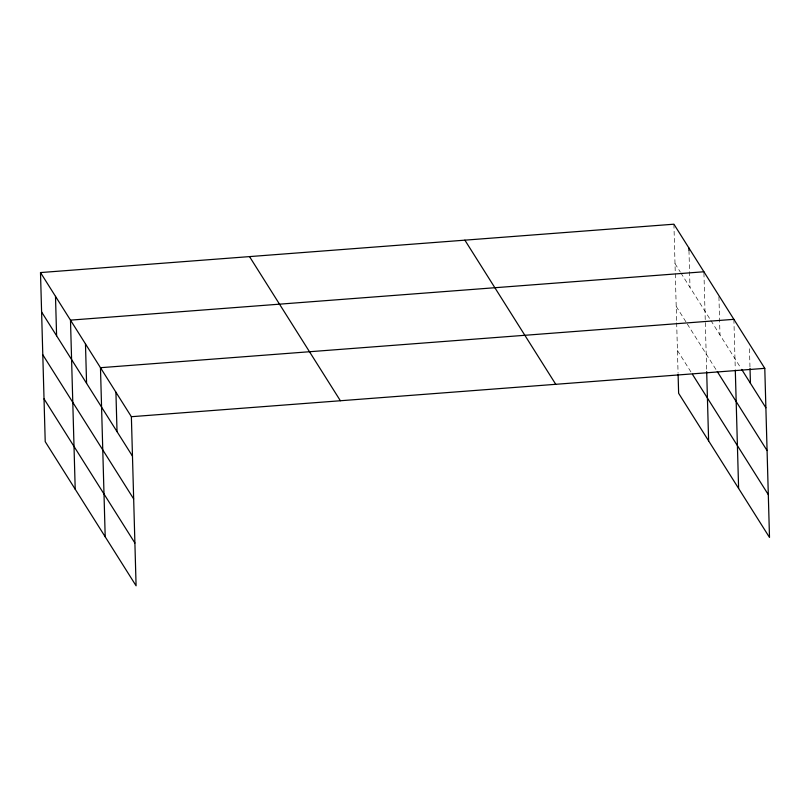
<?xml version="1.0" encoding="UTF-8"?>
<svg xmlns="http://www.w3.org/2000/svg" width="810" height="810" viewBox="0 0 810 810"><rect width="100%" height="100%" fill="white"/><g stroke="black" fill="none" stroke-linecap="round" stroke-linejoin="round"><path stroke-width="0.61" stroke-dasharray="4.05 3.04" d="M675.013 263.625L680.228 271.897M680.876 272.93L710.208 319.464M710.866 320.497L741.029 368.347M676.208 306.413L686.637 322.957M687.285 324L716.617 370.524M677.433 350.507L692.428 374.291M749.463 348.766L749.979 367.244M733.88 319.332L735.267 368.833M718.926 296.784L719.989 334.975M703.93 273L706.644 370.362M688.966 250.442L689.999 287.408M673.91 224.198L676.623 321.529M676.664 322.795L678.071 373.157"/><path stroke-width="1.21" d="M40.5 272.565L131.372 416.704L136.09 585.802L45.218 441.652L40.5 272.565L673.91 224.198L764.782 368.347L769.5 537.435L678.628 393.296L678.102 374.412M703.89 271.765L70.49 320.132L75.209 489.23M733.88 319.332L100.47 367.7L105.199 536.797M131.372 416.704L764.782 368.347M741.697 369.421L765.875 407.774M717.275 371.567L767.07 450.562M692.428 374.291L768.305 494.647M464.879 240.155L555.751 384.304M249.52 256.598L340.392 400.748M41.604 311.992L132.465 456.131M42.798 354.78L133.67 498.93M44.023 398.864L134.895 543.014M750.019 368.479L750.435 383.262M735.298 370.089L738.609 488.43M706.684 371.618L708.618 440.863M688.905 247.981L688.966 250.442M115.921 392.202L117.025 431.629M85.475 343.916L86.579 383.343M55.495 296.349L56.599 335.775"/></g></svg>
